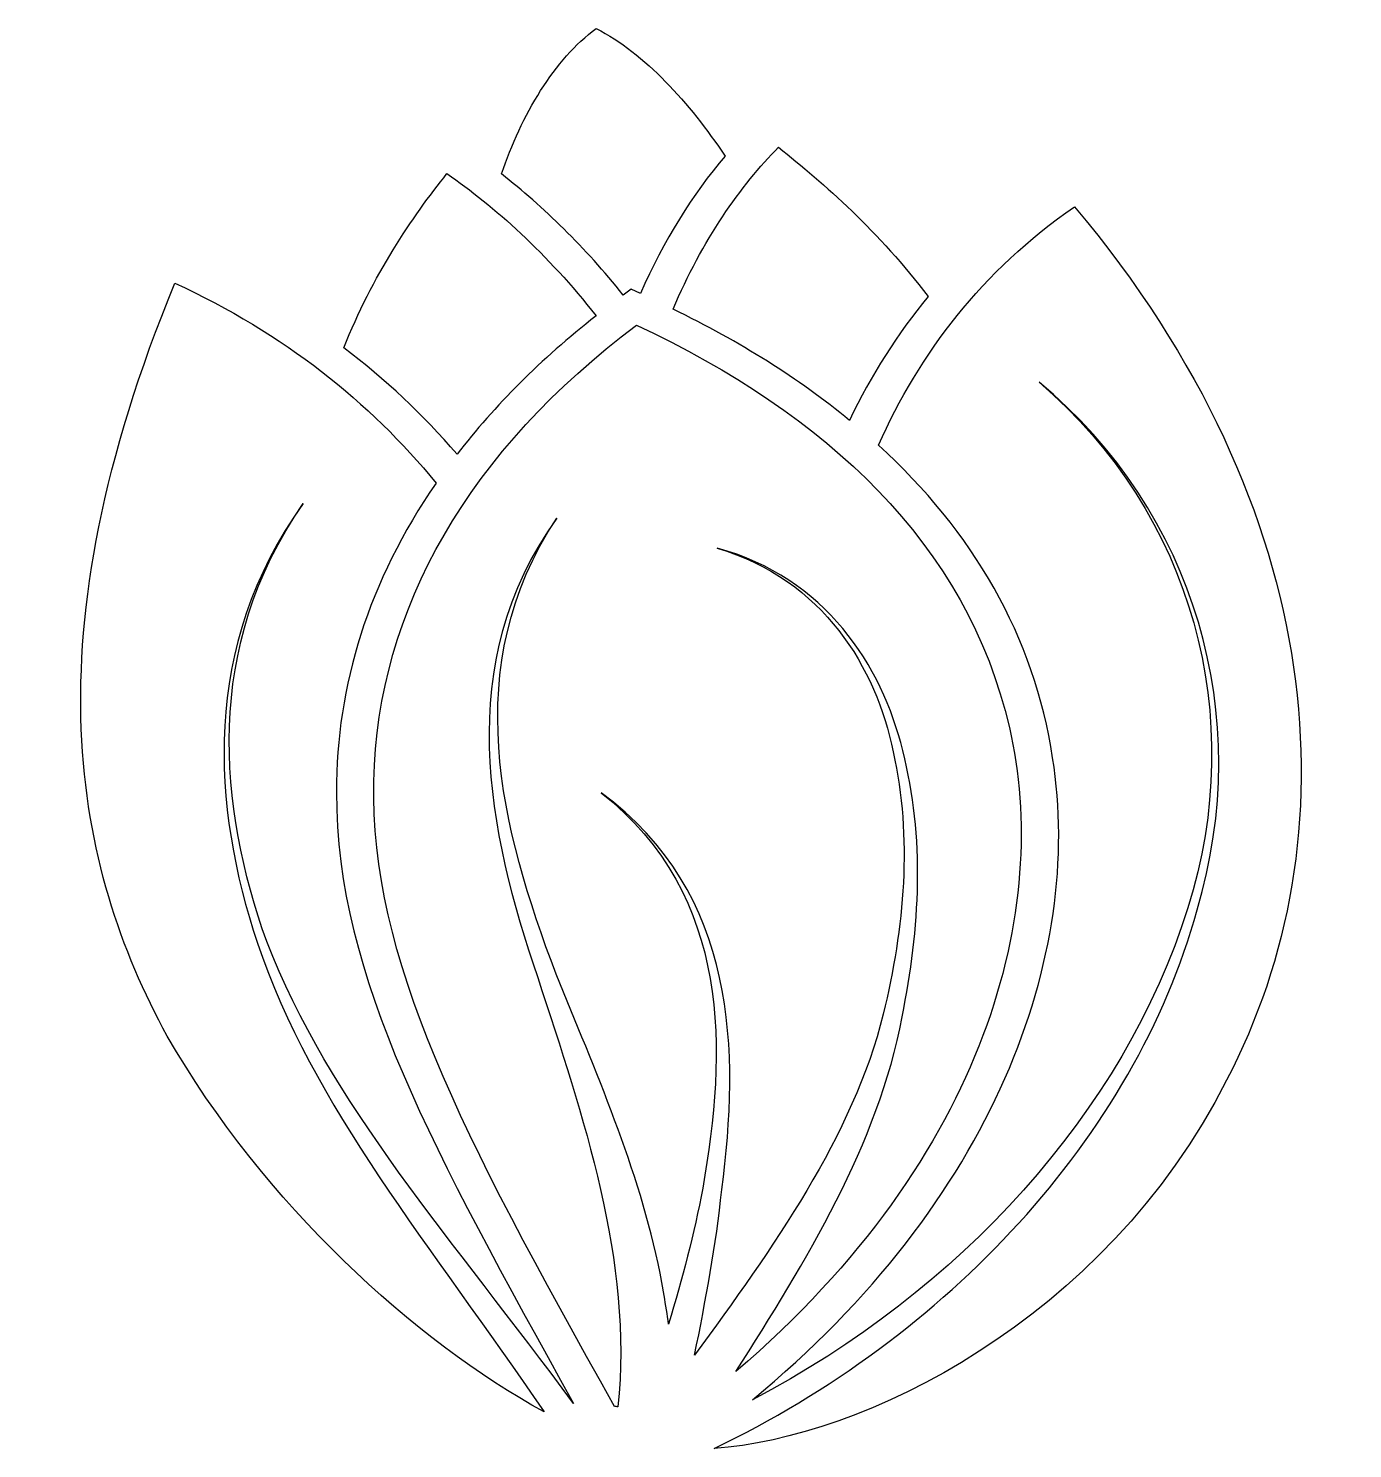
# Model space of a CAD drawing. Header units: centimetres. Extents: x -7.2 to 9, y -9.3 to 8.2.
import ezdxf

# ---------------------------------------------------------------- set-up
doc = ezdxf.new("R2010")
doc.units = ezdxf.units.CM
doc.header["$MEASUREMENT"] = 0
doc.layers.add('Camada 1', color=7, linetype='Continuous')

msp = doc.modelspace()

# ---------------------------------------------------------------- linework, layer by layer
at = {"layer": 'Camada 1'}
for points, knots in [([(-1.39849, 6.36954), (-0.8866, 5.96848), (-0.37021, 5.46715), (0.09418, 4.88367), (0.09418, 4.88367), (0.09418, 4.88367), (0.19216, 4.95754), (0.19216, 4.95754), (0.19216, 4.95754), (0.19216, 4.95754), (0.30524, 4.90325), (0.30524, 4.90325), (0.30524, 4.90325), (0.59022, 5.55159), (0.94752, 6.12528), (1.34407, 6.58817), (1.34407, 6.58817), (0.90531, 7.241), (0.36178, 7.84788), (-0.23679, 8.15472), (-0.23679, 8.15472), (-0.74865, 7.77778), (-1.15426, 7.09026), (-1.39849, 6.36954)], [0, 0, 0, 0, 0.14285714, 0.14285714, 0.14285714, 0.14285714, 0.28571429, 0.28571429, 0.28571429, 0.28571429, 0.42857143, 0.42857143, 0.42857143, 0.42857143, 0.57142857, 0.57142857, 0.57142857, 0.57142857, 0.71428571, 0.71428571, 0.71428571, 0.71428571, 1, 1, 1, 1]), ([(0.70481, 4.71103), (1.52576, 4.31148), (2.24797, 3.85767), (2.86915, 3.34652), (2.86915, 3.34652), (3.13376, 3.90289), (3.45642, 4.40721), (3.83334, 4.86557), (3.83334, 4.86557), (3.23551, 5.65638), (2.55252, 6.25572), (1.9992, 6.69596), (1.9992, 6.69596), (1.53558, 6.2346), (1.06139, 5.54859), (0.70481, 4.71103)], [0, 0, 0, 0, 0.2, 0.2, 0.2, 0.2, 0.4, 0.4, 0.4, 0.4, 0.6, 0.6, 0.6, 0.6, 1, 1, 1, 1]), ([(-2.06718, 6.37332), (-2.49237, 5.84032), (-2.98237, 5.12113), (-3.33141, 4.2361), (-3.33141, 4.2361), (-2.82481, 3.85163), (-2.36192, 3.4174), (-1.94354, 2.93038), (-1.94354, 2.93038), (-1.4852, 3.52519), (-0.91677, 4.09738), (-0.2383, 4.62811), (-0.2383, 4.62811), (-0.83009, 5.385), (-1.49197, 5.97904), (-2.06718, 6.37332)], [0, 0, 0, 0, 0.2, 0.2, 0.2, 0.2, 0.4, 0.4, 0.4, 0.4, 0.6, 0.6, 0.6, 0.6, 1, 1, 1, 1]), ([(5.3592, -0.79522), (5.74893, -3.2129), (4.63546, -6.23966), (1.67803, -8.66864), (1.67803, -8.66864), (4.20803, -7.34408), (6.22839, -5.15185), (7.01846, -2.63318), (7.01846, -2.63318), (7.75273, -0.29768), (7.08254, 2.19914), (5.1941, 3.81392), (5.1941, 3.81392), (7.11045, 2.22174), (7.83792, -0.28413), (7.13156, -2.65729), (7.13156, -2.65729), (6.36109, -5.45716), (4.04747, -7.90199), (1.20765, -9.26722), (1.20765, -9.26722), (3.00489, -9.14059), (5.98796, -7.7188), (7.49193, -4.74703), (7.49193, -4.74703), (9.03736, -1.80089), (8.75844, 2.24286), (5.6276, 5.96695), (5.6276, 5.96695), (4.48928, 5.17992), (3.72787, 4.16823), (3.22428, 3.04193), (3.22428, 3.04193), (4.38217, 1.98505), (5.13528, 0.69592), (5.3592, -0.79522)], [0, 0, 0, 0, 0.1, 0.1, 0.1, 0.1, 0.2, 0.2, 0.2, 0.2, 0.3, 0.3, 0.3, 0.3, 0.4, 0.4, 0.4, 0.4, 0.5, 0.5, 0.5, 0.5, 0.6, 0.6, 0.6, 0.6, 0.7, 0.7, 0.7, 0.7, 0.8, 0.8, 0.8, 0.8, 1, 1, 1, 1]), ([(-4.27676, -3.0478), (-3.52214, -5.01691), (-1.97142, -6.72969), (-0.51645, -8.71237), (-0.51645, -8.71237), (-2.20738, -5.6509), (-3.42864, -3.48957), (-3.4211, -1.21363), (-3.4211, -1.21363), (-3.42562, 0.08981), (-3.02909, 1.37288), (-2.2006, 2.57758), (-2.2006, 2.57758), (-3.01478, 3.57268), (-4.0634, 4.414), (-5.40304, 5.02916), (-5.40304, 5.02916), (-7.19877, 0.67256), (-6.63486, -2.12353), (-5.49652, -4.20723), (-5.49652, -4.20723), (-4.30918, -6.27058), (-2.45389, -7.95474), (-0.87605, -8.8164), (-0.87605, -8.8164), (-2.24659, -6.80432), (-3.72268, -5.05458), (-4.39059, -3.06663), (-4.39059, -3.06663), (-4.94693, -1.39983), (-5.08943, 0.5738), (-3.83047, 2.32579), (-3.83047, 2.32579), (-5.054, 0.56022), (-4.86554, -1.39532), (-4.27676, -3.0478)], [0, 0, 0, 0, 0.1, 0.1, 0.1, 0.1, 0.2, 0.2, 0.2, 0.2, 0.3, 0.3, 0.3, 0.3, 0.4, 0.4, 0.4, 0.4, 0.5, 0.5, 0.5, 0.5, 0.6, 0.6, 0.6, 0.6, 0.7, 0.7, 0.7, 0.7, 0.8, 0.8, 0.8, 0.8, 1, 1, 1, 1]), ([(0.59548, -7.38935), (0.59593, -7.3834), (0.59506, -7.39528), (0.59548, -7.38935), (0.59548, -7.38935), (0.61509, -7.50619), (0.63694, -7.62229), (0.65051, -7.7399), (0.65051, -7.7399), (0.82013, -7.18504), (0.96261, -6.62794), (1.06966, -6.07157), (1.06966, -6.07157), (1.36065, -4.40776), (1.43452, -2.4952), (-0.1765, -1.22192), (-0.1765, -1.22192), (1.50011, -2.44924), (1.52575, -4.41383), (1.30183, -6.09041), (1.30183, -6.09041), (1.23476, -6.76891), (1.10432, -7.44812), (0.96938, -8.12283), (0.96938, -8.12283), (1.9223, -6.81111), (2.91288, -5.43604), (3.283, -3.93736), (3.283, -3.93736), (3.54084, -2.87593), (3.64035, -1.77299), (3.40513, -0.72135), (3.40513, -0.72135), (3.19481, 0.30843), (2.55476, 1.39098), (1.24528, 1.77849), (1.24528, 1.77849), (2.5706, 1.42114), (3.26942, 0.33633), (3.52123, -0.70476), (3.52123, -0.70476), (3.79716, -1.76622), (3.73382, -2.88646), (3.51295, -3.97054), (3.51295, -3.97054), (3.22498, -5.52954), (2.32862, -6.97999), (1.47674, -8.32037), (1.47674, -8.32037), (4.57516, -5.66522), (5.33658, -2.62111), (4.82921, -0.42131), (4.82921, -0.42131), (4.31206, 1.82672), (2.58419, 3.42494), (0.25777, 4.51502), (0.25777, 4.51502), (-1.77844, 2.98618), (-2.9266, 1.03969), (-2.962, -1.0802), (-2.962, -1.0802), (-3.01478, -3.23931), (-1.89075, -5.40741), (-0.01134, -8.75007), (-0.01134, -8.75007), (0.00297, -8.75081), (0.01504, -8.75385), (0.02935, -8.75613), (0.02935, -8.75613), (0.21707, -6.97019), (-0.39808, -5.18881), (-0.95445, -3.48809), (-0.95445, -3.48809), (-1.56508, -1.69162), (-2.00458, 0.36117), (-0.72, 2.14634), (-0.72, 2.14634), (-1.92846, 0.33254), (-1.40604, -1.66824), (-0.72754, -3.44661), (-0.72754, -3.44661), (-0.25579, -4.61588), (0.28687, -5.82916), (0.54704, -7.11538), (0.54704, -7.11538), (0.54704, -7.11538), (0.59548, -7.38935), (0.59548, -7.38935)], [0, 0, 0, 0, 0.04347826, 0.04347826, 0.04347826, 0.04347826, 0.08695652, 0.08695652, 0.08695652, 0.08695652, 0.13043478, 0.13043478, 0.13043478, 0.13043478, 0.17391304, 0.17391304, 0.17391304, 0.17391304, 0.2173913, 0.2173913, 0.2173913, 0.2173913, 0.26086957, 0.26086957, 0.26086957, 0.26086957, 0.30434783, 0.30434783, 0.30434783, 0.30434783, 0.34782609, 0.34782609, 0.34782609, 0.34782609, 0.39130435, 0.39130435, 0.39130435, 0.39130435, 0.43478261, 0.43478261, 0.43478261, 0.43478261, 0.47826087, 0.47826087, 0.47826087, 0.47826087, 0.52173913, 0.52173913, 0.52173913, 0.52173913, 0.56521739, 0.56521739, 0.56521739, 0.56521739, 0.60869565, 0.60869565, 0.60869565, 0.60869565, 0.65217391, 0.65217391, 0.65217391, 0.65217391, 0.69565217, 0.69565217, 0.69565217, 0.69565217, 0.73913043, 0.73913043, 0.73913043, 0.73913043, 0.7826087, 0.7826087, 0.7826087, 0.7826087, 0.82608696, 0.82608696, 0.82608696, 0.82608696, 0.86956522, 0.86956522, 0.86956522, 0.86956522, 0.91304348, 0.91304348, 0.91304348, 0.91304348, 1, 1, 1, 1])]:
    msp.add_open_spline(points, degree=3, knots=knots, dxfattribs=at)

doc.saveas('drawing.dxf')
